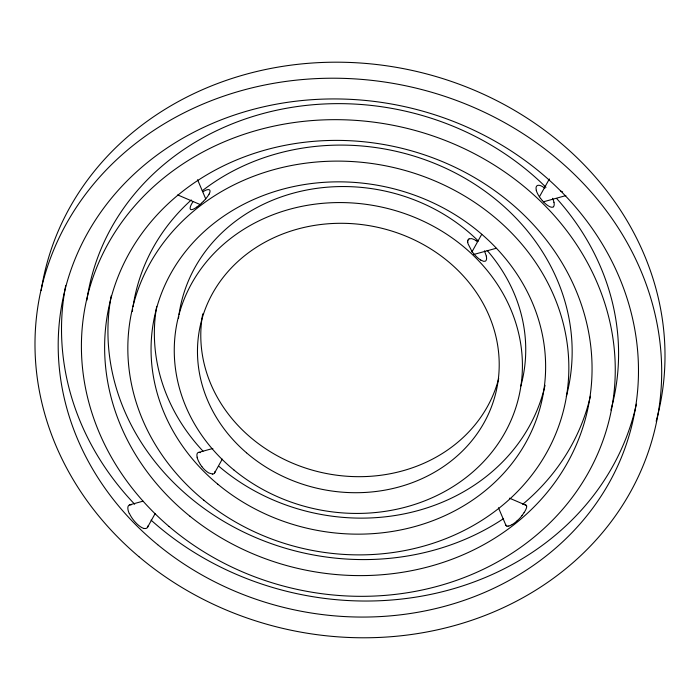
<?xml version="1.0" encoding="UTF-8"?>
<svg xmlns="http://www.w3.org/2000/svg" width="700" height="700" viewBox="0 0 700 700"><rect width="100%" height="100%" fill="white"/><g stroke="black" fill="none" stroke-linecap="round" stroke-linejoin="round"><path stroke-width="1.05" d="M147.385 527.52L155.199 513.494M214.48 473.121L222.276 459.13M471.887 251.974L481.74 234.307M539.472 196.709L549.378 178.938M524.195 512.523L521.981 515.594M469.088 238.866L471.651 238.612L474.18 239.549A13.361 5.775 53 0 1 476.079 240.669M212.879 448.455L198.109 452.559A13.492 4.821 55.5 0 0 197.155 457.231M543.349 201.827L565.863 195.606M473.751 254.476L496.151 248.29M129.526 504.901L143.001 501.174M508.742 526.067L506.957 526.155M212.59 474.075L208.836 472.981A13.072 5.513 52.6 0 1 206.133 471.082A13.002 5.609 53 0 1 201.845 466.629M525.245 505.155L525.718 505.164M177.695 194.924L200.209 204.566M509.504 498.173L526.102 505.286M560.779 191.091L562.651 191.923M480.734 260.085L483.7 261.354L485.336 261.161A14.875 5.259 56.2 0 0 486.01 260.531A14.971 5.276 56.4 0 0 486.588 257.994M471.791 251.116L468.064 243.836A14.875 5.871 47.4 0 1 467.731 242.078M200.34 464.468L198.555 461.23A13.37 5.093 54 0 1 197.33 458.133M484.435 250.854L486.36 256.2M498.461 507.762L505.942 525.35A14.499 4.323 -42.6 0 0 506.975 526.129M197.575 179.725L205.704 198.835M197.146 457.222L197.391 458.176M486.316 256.165A14.875 5.259 56.2 0 1 486.552 257.959M476.079 240.704A13.16 5.775 53.3 0 1 477.05 241.439M467.959 240.214A14.875 5.871 47.4 0 1 469.009 238.936M467.766 242.104A14.98 5.924 47.3 0 1 468.011 240.126M471.739 251.116A13.361 4.323 50.5 0 0 474.346 254.424A13.16 4.069 50.5 0 0 478.94 258.79A13.361 4.226 50.8 0 0 480.707 260.024M498.706 378.507A151.559 133.945 11.7 0 1 322.683 472.745A151.559 133.945 11.7 0 1 202.737 313.871M487.156 250.451A174.877 154.551 11.7 0 1 520.826 386.015M178.5 318.342A174.877 154.551 11.7 0 1 178.745 316.374M179.016 314.414A174.877 154.551 11.7 0 1 298.007 191.931A174.877 154.551 11.7 0 1 478.354 241.071M526.593 505.855A14.56 3.736 -48.2 0 1 525.306 510.589A14.499 3.824 -47.7 0 1 524.116 512.558M522.043 515.594A14.245 4.427 -46.3 0 1 519.251 518.805A14.157 4.489 -46.3 0 1 517.178 520.712M517.186 520.756A14.088 4.62 -46.4 0 1 512.181 524.545M512.216 524.484A14.157 4.524 -46 0 1 510.361 525.455A14.245 4.427 -45.3 0 1 508.778 526.006M505.942 525.35A14.56 4.357 -42 0 1 505.811 524.895M525.735 505.146A14.499 3.745 -47.5 0 1 526.584 505.855M553.962 202.3A13.843 5.005 54.7 0 1 553.411 206.771M553.954 202.291A13.729 5.031 54.2 0 0 553.367 200.331A13.589 5.093 53.6 0 0 552.501 198.275M544.863 188.317A13.011 5.399 52.7 0 0 543.944 187.609A13.116 5.416 52.5 0 0 542.133 186.393A13.256 5.381 52.1 0 0 540.461 185.631A13.431 5.346 51.5 0 0 539.026 185.308A13.589 5.329 50.7 0 0 537.801 185.386A13.729 5.337 49.9 0 0 536.856 185.894A13.843 5.372 49.3 0 0 536.349 190.347M536.27 190.304A13.729 5.268 49.4 0 0 536.918 192.202A13.589 5.11 50 0 0 537.863 194.206A13.431 4.909 50.5 0 0 539.096 196.298A13.256 4.681 50.8 0 0 540.61 198.468M542.316 200.55A13.116 4.489 50.9 0 1 540.628 198.459M542.325 200.532A13.011 4.349 50.9 0 0 546.735 204.785A13.116 4.427 51.1 0 0 548.45 205.949A13.256 4.567 51.5 0 0 550.016 206.763A13.422 4.725 52.1 0 0 551.364 207.174A13.589 4.865 52.9 0 0 552.519 207.191A13.729 4.961 53.7 0 0 553.42 206.78M590.38 396.217A244.825 216.37 11.7 0 1 522.673 504.324M503.589 518.586A244.825 216.37 11.7 0 1 228.2 523.959A244.825 216.37 11.7 0 1 111.23 295.794M556.71 198.572A268.144 236.976 11.7 0 1 610.907 410.034M86.87 300.221A268.144 236.976 11.7 0 1 269.168 111.956A268.144 236.976 11.7 0 1 546 187.32M147.954 525.945A14.726 5.723 48.9 0 1 144.261 528.465M144.314 528.561A14.569 5.469 51.8 0 1 129.36 513.38M129.097 513.266A14.735 5.53 53.6 0 1 131.154 504.875M636.396 404.154A291.454 257.582 11.7 0 1 439.364 592.462A291.454 257.582 11.7 0 1 151.06 520.117M134.671 504.227A291.454 257.582 11.7 0 1 65.695 285.661M41.178 290.588A314.773 278.189 11.7 0 1 409.876 69.947A314.773 278.189 11.7 0 1 656.154 421.277M214.996 471.502A13.492 5.302 47.9 0 1 213.692 473.795A13.431 5.276 48.8 0 1 212.564 474.049M201.871 466.611A13.072 5.486 53 0 1 200.366 464.459M198.599 452.427A13.37 4.707 53.3 0 1 200.366 452.646M209.501 193.296A14.228 4.288 -41.6 0 0 210 190.881A14.157 4.261 -41.8 0 0 209.668 190.085A14.044 4.218 -42.3 0 0 208.915 189.665A13.877 4.183 -43.2 0 0 207.847 189.63A13.676 4.183 -44.2 0 0 206.482 189.963A13.466 4.218 -45.1 0 0 204.838 190.671A13.282 4.27 -45.8 0 0 203.009 191.73M209.501 193.357A14.157 4.261 -41.8 0 1 209.125 194.136M193.095 201.591A13.877 3.911 -46.8 0 0 191.861 203.534A14.044 3.78 -47.4 0 0 190.925 205.327A14.201 3.64 -48.2 0 0 190.435 209.221A14.044 3.631 -47.5 0 0 191.056 209.597A13.877 3.57 -46.6 0 0 191.984 209.58A13.676 3.465 -45.6 0 0 193.209 209.195A13.466 3.307 -44.7 0 0 194.775 208.407A13.282 3.15 -44 0 0 196.577 207.226M201.46 203.28A13.143 3.019 -43.7 0 1 196.595 207.209M203.385 201.364A13.282 3.115 -43.7 0 1 201.434 203.227M203.367 201.355A13.466 3.316 -43.6 0 0 205.153 199.465A13.676 3.579 -43.4 0 0 206.684 197.636A13.877 3.841 -43 0 0 208.023 195.816A14.044 4.069 -42.5 0 0 209.055 194.11M545.038 385.341A198.188 175.157 11.7 0 1 413.158 511.849A198.188 175.157 11.7 0 1 219.03 466.419M203.018 451.15A198.188 175.157 11.7 0 1 156.704 306.364M202.282 190.768A221.506 195.764 11.7 0 1 462.919 177.082A221.506 195.764 11.7 0 1 566.291 396.463M132.388 311.509A221.506 195.764 11.7 0 1 132.633 309.566M133.044 306.652A221.506 195.764 11.7 0 1 191.293 199.964M246.496 452.804A151.559 133.945 11.7 0 0 495.661 393.488A151.559 133.945 11.7 0 0 302.855 227.719A151.559 133.945 11.7 0 0 246.496 452.804M233.966 470.024A174.877 154.551 11.7 0 0 519.181 395.308A174.877 154.551 11.7 0 0 291.865 208.67A174.877 154.551 11.7 0 0 233.966 470.024M189.971 516.259A244.825 216.37 11.7 0 0 587.956 408.223A244.825 216.37 11.7 0 0 267.085 149.52A244.825 216.37 11.7 0 0 189.971 516.259M168.98 526.435A268.144 236.976 11.7 0 0 609.219 419.816A268.144 236.976 11.7 0 0 266.805 127.75A268.144 236.976 11.7 0 0 168.98 526.435M157.71 544.705A291.454 257.582 11.7 0 0 633.08 420.184A291.454 257.582 11.7 0 0 254.214 109.112A291.454 257.582 11.7 0 0 157.71 544.705M138.915 556.684A314.773 278.189 11.7 0 0 654.911 429.257A314.773 278.189 11.7 0 0 251.178 88.06A314.773 278.189 11.7 0 0 138.915 556.684M217.779 484.181A198.188 175.157 11.7 0 0 541.712 401.363A198.188 175.157 11.7 0 0 285.521 188.457A198.188 175.157 11.7 0 0 217.779 484.181M203.796 500.168A221.506 195.764 11.7 0 0 564.821 404.871A221.506 195.764 11.7 0 0 276.386 168.954A221.506 195.764 11.7 0 0 203.796 500.168"/></g></svg>
